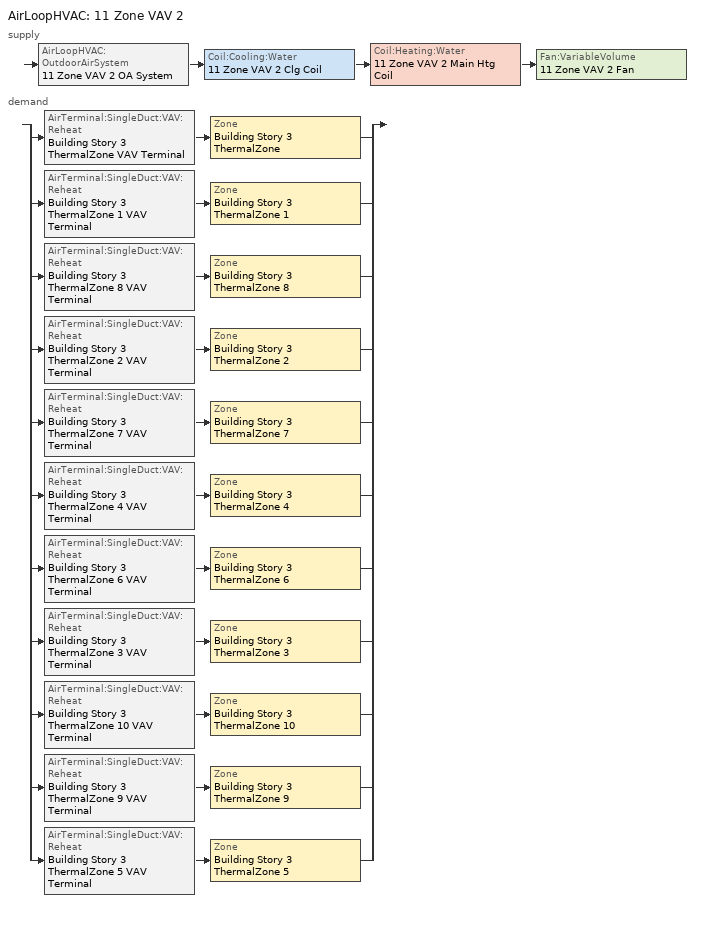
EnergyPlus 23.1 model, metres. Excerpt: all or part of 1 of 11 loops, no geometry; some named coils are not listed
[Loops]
AirLoopHVAC '11 Zone VAV 2'
 supply: AirLoopHVAC:OutdoorAirSystem '11 Zone VAV 2 OA System' > Coil:Cooling:Water '11 Zone VAV 2 Clg Coil' > Coil:Heating:Water '11 Zone VAV 2 Main Htg Coil' > Fan:VariableVolume '11 Zone VAV 2 Fan'
 demand: split
  | AirTerminal:SingleDuct:VAV:Reheat 'Building Story 3 ThermalZone VAV Terminal' > Zone 'Building Story 3 ThermalZone'
  | AirTerminal:SingleDuct:VAV:Reheat 'Building Story 3 ThermalZone 1 VAV Terminal' > Zone 'Building Story 3 ThermalZone 1'
  | AirTerminal:SingleDuct:VAV:Reheat 'Building Story 3 ThermalZone 8 VAV Terminal' > Zone 'Building Story 3 ThermalZone 8'
  | AirTerminal:SingleDuct:VAV:Reheat 'Building Story 3 ThermalZone 2 VAV Terminal' > Zone 'Building Story 3 ThermalZone 2'
  | AirTerminal:SingleDuct:VAV:Reheat 'Building Story 3 ThermalZone 7 VAV Terminal' > Zone 'Building Story 3 ThermalZone 7'
  | AirTerminal:SingleDuct:VAV:Reheat 'Building Story 3 ThermalZone 4 VAV Terminal' > Zone 'Building Story 3 ThermalZone 4'
  | AirTerminal:SingleDuct:VAV:Reheat 'Building Story 3 ThermalZone 6 VAV Terminal' > Zone 'Building Story 3 ThermalZone 6'
  | AirTerminal:SingleDuct:VAV:Reheat 'Building Story 3 ThermalZone 3 VAV Terminal' > Zone 'Building Story 3 ThermalZone 3'
  | AirTerminal:SingleDuct:VAV:Reheat 'Building Story 3 ThermalZone 10 VAV Terminal' > Zone 'Building Story 3 ThermalZone 10'
  | AirTerminal:SingleDuct:VAV:Reheat 'Building Story 3 ThermalZone 9 VAV Terminal' > Zone 'Building Story 3 ThermalZone 9'
  | AirTerminal:SingleDuct:VAV:Reheat 'Building Story 3 ThermalZone 5 VAV Terminal' > Zone 'Building Story 3 ThermalZone 5'
[ZoneControl:Thermostat] Temperature Difference Between Cutout And Setpoint {deltaC}=0
Name | Zone or ZoneList | Control Type Schedule | Control 1
Building Story 3 ThermalZone Thermostat | Building Story 3 ThermalZone | Building Story 3 ThermalZone Thermostat Schedule | Story Mid2 Blended Space Type Thermostat
Building Story 3 ThermalZone 1 Thermostat | Building Story 3 ThermalZone 1 | Building Story 3 ThermalZone 1 Thermostat Schedule | Story Mid2 Blended Space Type Thermostat 1
Building Story 3 ThermalZone 10 Thermostat | Building Story 3 ThermalZone 10 | Building Story 3 ThermalZone 10 Thermostat Schedule | Story Mid2 Blended Space Type Thermostat 2
Building Story 3 ThermalZone 2 Thermostat | Building Story 3 ThermalZone 2 | Building Story 3 ThermalZone 2 Thermostat Schedule | Story Mid2 Blended Space Type Thermostat 3
Building Story 3 ThermalZone 3 Thermostat | Building Story 3 ThermalZone 3 | Building Story 3 ThermalZone 3 Thermostat Schedule | Story Mid2 Blended Space Type Thermostat 4
Building Story 3 ThermalZone 4 Thermostat | Building Story 3 ThermalZone 4 | Building Story 3 ThermalZone 4 Thermostat Schedule | Story Mid2 Blended Space Type Thermostat 5
Building Story 3 ThermalZone 5 Thermostat | Building Story 3 ThermalZone 5 | Building Story 3 ThermalZone 5 Thermostat Schedule | Story Mid2 Blended Space Type Thermostat 6
Building Story 3 ThermalZone 6 Thermostat | Building Story 3 ThermalZone 6 | Building Story 3 ThermalZone 6 Thermostat Schedule | Story Mid2 Blended Space Type Thermostat 7
Building Story 3 ThermalZone 7 Thermostat | Building Story 3 ThermalZone 7 | Building Story 3 ThermalZone 7 Thermostat Schedule | Story Mid2 Blended Space Type Thermostat 8
Building Story 3 ThermalZone 8 Thermostat | Building Story 3 ThermalZone 8 | Building Story 3 ThermalZone 8 Thermostat Schedule | Story Mid2 Blended Space Type Thermostat 9
Building Story 3 ThermalZone 9 Thermostat | Building Story 3 ThermalZone 9 | Building Story 3 ThermalZone 9 Thermostat Schedule | Story Mid2 Blended Space Type Thermostat 10
[ThermostatSetpoint:DualSetpoint] Heating Setpoint Temperature Schedule=OfficeLarge HTGSETP_SCH_YES_OPTIMUM; Cooling Setpoint Temperature Schedule=OfficeLarge CLGSETP_SCH_NO_SETBACK
Story Mid2 Blended Space Type Thermostat; Story Mid2 Blended Space Type Thermostat 1; Story Mid2 Blended Space Type Thermostat 2; Story Mid2 Blended Space Type Thermostat 3; Story Mid2 Blended Space Type Thermostat 4; Story Mid2 Blended Space Type Thermostat 5; Story Mid2 Blended Space Type Thermostat 6; Story Mid2 Blended Space Type Thermostat 7; Story Mid2 Blended Space Type Thermostat 8; Story Mid2 Blended Space Type Thermostat 9; Story Mid2 Blended Space Type Thermostat 10
[AirTerminal:SingleDuct:VAV:Reheat] Availability Schedule=Always On Discrete; Maximum Air Flow Rate {m3/s}=Autosize; Zone Minimum Air Flow Input Method=Constant; Constant Minimum Air Flow Fraction=0.330238; Fixed Minimum Air Flow Rate {m3/s}=0; Maximum Hot Water or Steam Flow Rate {m3/s}=Autosize; Minimum Hot Water or Steam Flow Rate {m3/s}=0; Convergence Tolerance=0.001; Damper Heating Action=ReverseWithLimits; Maximum Flow per Zone Floor Area During Reheat {m3/s-m2}=Autocalculate; Maximum Flow Fraction During Reheat=0.5; Maximum Reheat Air Temperature {C}=40
Name | Reheat Coil
Building Story 3 ThermalZone VAV Terminal | Building Story 3 ThermalZone Reheat Coil
Building Story 3 ThermalZone 1 VAV Terminal | Building Story 3 ThermalZone 1 Reheat Coil
Building Story 3 ThermalZone 10 VAV Terminal | Building Story 3 ThermalZone 10 Reheat Coil
Building Story 3 ThermalZone 2 VAV Terminal | Building Story 3 ThermalZone 2 Reheat Coil
Building Story 3 ThermalZone 3 VAV Terminal | Building Story 3 ThermalZone 3 Reheat Coil
Building Story 3 ThermalZone 4 VAV Terminal | Building Story 3 ThermalZone 4 Reheat Coil
Building Story 3 ThermalZone 5 VAV Terminal | Building Story 3 ThermalZone 5 Reheat Coil
Building Story 3 ThermalZone 6 VAV Terminal | Building Story 3 ThermalZone 6 Reheat Coil
Building Story 3 ThermalZone 7 VAV Terminal | Building Story 3 ThermalZone 7 Reheat Coil
Building Story 3 ThermalZone 8 VAV Terminal | Building Story 3 ThermalZone 8 Reheat Coil
Building Story 3 ThermalZone 9 VAV Terminal | Building Story 3 ThermalZone 9 Reheat Coil
[Coil:Heating:Water]
11 Zone VAV 2 Main Htg Coil: Availability Schedule=Always On Discrete; U-Factor Times Area Value {W/K}=Autosize; Maximum Water Flow Rate {m3/s}=Autosize; Performance Input Method=UFactorTimesAreaAndDesignWaterFlowRate; Rated Capacity {W}=Autosize; Rated Inlet Water Temperature {C}=82.2222; Rated Inlet Air Temperature {C}=7.22222; Rated Outlet Water Temperature {C}=71.1111; Rated Outlet Air Temperature {C}=12.7778; Rated Ratio for Air and Water Convection=0.5
[Zone equipment]
Building Story 3 ThermalZone: Building Story 3 ThermalZone VAV Terminal
Building Story 3 ThermalZone 1: Building Story 3 ThermalZone 1 VAV Terminal
Building Story 3 ThermalZone 10: Building Story 3 ThermalZone 10 VAV Terminal
Building Story 3 ThermalZone 2: Building Story 3 ThermalZone 2 VAV Terminal
Building Story 3 ThermalZone 3: Building Story 3 ThermalZone 3 VAV Terminal
Building Story 3 ThermalZone 4: Building Story 3 ThermalZone 4 VAV Terminal
Building Story 3 ThermalZone 5: Building Story 3 ThermalZone 5 VAV Terminal
Building Story 3 ThermalZone 6: Building Story 3 ThermalZone 6 VAV Terminal
Building Story 3 ThermalZone 7: Building Story 3 ThermalZone 7 VAV Terminal
Building Story 3 ThermalZone 8: Building Story 3 ThermalZone 8 VAV Terminal
Building Story 3 ThermalZone 9: Building Story 3 ThermalZone 9 VAV Terminal
[Sizing:Zone] Zone Cooling Design Supply Air Temperature Input Method=SupplyAirTemperature; Zone Cooling Design Supply Air Temperature {C}=12.7778; Zone Cooling Design Supply Air Temperature Difference {deltaC}=11.11; Zone Heating Design Supply Air Temperature Input Method=SupplyAirTemperature; Zone Heating Design Supply Air Temperature {C}=40; Zone Heating Design Supply Air Temperature Difference {deltaC}=11.11; Zone Cooling Design Supply Air Humidity Ratio {kgWater/kgDryAir}=0.0085; Zone Heating Design Supply Air Humidity Ratio {kgWater/kgDryAir}=0.008; Cooling Design Air Flow Method=DesignDayWithLimit; Cooling Design Air Flow Rate {m3/s}=0; Cooling Minimum Air Flow per Zone Floor Area {m3/s-m2}=0.000762; Cooling Minimum Air Flow {m3/s}=0; Cooling Minimum Air Flow Fraction=0; Heating Design Air Flow Method=DesignDay; Heating Design Air Flow Rate {m3/s}=0; Heating Maximum Air Flow per Zone Floor Area {m3/s-m2}=0.002032; Heating Maximum Air Flow {m3/s}=0.141576; Heating Maximum Air Flow Fraction=0.3; Account for Dedicated Outdoor Air System=No; Zone Load Sizing Method=Sensible Load Only No Latent Load; Zone Latent Cooling Design Supply Air Humidity Ratio Input Method=HumidityRatioDifference; Zone Cooling Design Supply Air Humidity Ratio Difference {kgWater/kgDryAir}=0.005; Zone Latent Heating Design Supply Air Humidity Ratio Input Method=HumidityRatioDifference; Zone Humidification Design Supply Air Humidity Ratio Difference {kgWater/kgDryAir}=0.005
Name | Design Specification Outdoor Air Object | Design Specification Zone Air Distribution Object
Building Story 3 ThermalZone | Building Story 3 ThermalZone DSOA Space List | Building Story 3 ThermalZone Design Spec Zone Air Dist
Building Story 3 ThermalZone 1 | Building Story 3 ThermalZone 1 DSOA Space List | Building Story 3 ThermalZone 1 Design Spec Zone Air Dist
Building Story 3 ThermalZone 10 | Building Story 3 ThermalZone 10 DSOA Space List | Building Story 3 ThermalZone 10 Design Spec Zone Air Dist
Building Story 3 ThermalZone 2 | Building Story 3 ThermalZone 2 DSOA Space List | Building Story 3 ThermalZone 2 Design Spec Zone Air Dist
Building Story 3 ThermalZone 3 | Building Story 3 ThermalZone 3 DSOA Space List | Building Story 3 ThermalZone 3 Design Spec Zone Air Dist
Building Story 3 ThermalZone 4 | Building Story 3 ThermalZone 4 DSOA Space List | Building Story 3 ThermalZone 4 Design Spec Zone Air Dist
Building Story 3 ThermalZone 5 | Building Story 3 ThermalZone 5 DSOA Space List | Building Story 3 ThermalZone 5 Design Spec Zone Air Dist
Building Story 3 ThermalZone 6 | Building Story 3 ThermalZone 6 DSOA Space List | Building Story 3 ThermalZone 6 Design Spec Zone Air Dist
Building Story 3 ThermalZone 7 | Building Story 3 ThermalZone 7 DSOA Space List | Building Story 3 ThermalZone 7 Design Spec Zone Air Dist
Building Story 3 ThermalZone 8 | Building Story 3 ThermalZone 8 DSOA Space List | Building Story 3 ThermalZone 8 Design Spec Zone Air Dist
Building Story 3 ThermalZone 9 | Building Story 3 ThermalZone 9 DSOA Space List | Building Story 3 ThermalZone 9 Design Spec Zone Air Dist
[DesignSpecification:ZoneAirDistribution] Minimum Zone Ventilation Efficiency=0.6
Building Story 3 ThermalZone Design Spec Zone Air Dist; Building Story 3 ThermalZone 1 Design Spec Zone Air Dist; Building Story 3 ThermalZone 10 Design Spec Zone Air Dist; Building Story 3 ThermalZone 2 Design Spec Zone Air Dist; Building Story 3 ThermalZone 3 Design Spec Zone Air Dist; Building Story 3 ThermalZone 4 Design Spec Zone Air Dist; Building Story 3 ThermalZone 5 Design Spec Zone Air Dist; Building Story 3 ThermalZone 6 Design Spec Zone Air Dist; Building Story 3 ThermalZone 7 Design Spec Zone Air Dist; Building Story 3 ThermalZone 8 Design Spec Zone Air Dist; Building Story 3 ThermalZone 9 Design Spec Zone Air Dist
[Controller:MechanicalVentilation]
11 Zone VAV 2 Vent Controller: Availability Schedule=11 Zone VAV 2 Occ Sch; Demand Controlled Ventilation=No; System Outdoor Air Method=ZoneSum; Zone or ZoneList 1=Building Story 3 ThermalZone; Design Specification Outdoor Air Object Name 1=Blended OA 2; Design Specification Zone Air Distribution Object Name 1=Building Story 3 ThermalZone Design Spec Zone Air Dist; Zone or ZoneList 2=Building Story 3 ThermalZone 1; Design Specification Outdoor Air Object Name 2=Blended OA 2; Design Specification Zone Air Distribution Object Name 2=Building Story 3 ThermalZone 1 Design Spec Zone Air Dist; Zone or ZoneList 3=Building Story 3 ThermalZone 10; Design Specification Outdoor Air Object Name 3=Blended OA 2; Design Specification Zone Air Distribution Object Name 3=Building Story 3 ThermalZone 10 Design Spec Zone Air Dist; Zone or ZoneList 4=Building Story 3 ThermalZone 2; Design Specification Outdoor Air Object Name 4=Blended OA 2; Design Specification Zone Air Distribution Object Name 4=Building Story 3 ThermalZone 2 Design Spec Zone Air Dist; Zone or ZoneList 5=Building Story 3 ThermalZone 3; Design Specification Outdoor Air Object Name 5=Blended OA 2; Design Specification Zone Air Distribution Object Name 5=Building Story 3 ThermalZone 3 Design Spec Zone Air Dist; Zone or ZoneList 6=Building Story 3 ThermalZone 4; Design Specification Outdoor Air Object Name 6=Blended OA 2; Design Specification Zone Air Distribution Object Name 6=Building Story 3 ThermalZone 4 Design Spec Zone Air Dist; Zone or ZoneList 7=Building Story 3 ThermalZone 5; Design Specification Outdoor Air Object Name 7=Blended OA 2; Design Specification Zone Air Distribution Object Name 7=Building Story 3 ThermalZone 5 Design Spec Zone Air Dist; Zone or ZoneList 8=Building Story 3 ThermalZone 6; Design Specification Outdoor Air Object Name 8=Blended OA 2; Design Specification Zone Air Distribution Object Name 8=Building Story 3 ThermalZone 6 Design Spec Zone Air Dist; Zone or ZoneList 9=Building Story 3 ThermalZone 7; Design Specification Outdoor Air Object Name 9=Blended OA 2; Design Specification Zone Air Distribution Object Name 9=Building Story 3 ThermalZone 7 Design Spec Zone Air Dist; Zone or ZoneList 10=Building Story 3 ThermalZone 8; Design Specification Outdoor Air Object Name 10=Blended OA 2; Design Specification Zone Air Distribution Object Name 10=Building Story 3 ThermalZone 8 Design Spec Zone Air Dist; Zone or ZoneList 11=Building Story 3 ThermalZone 9; Design Specification Outdoor Air Object Name 11=Blended OA 2; Design Specification Zone Air Distribution Object Name 11=Building Story 3 ThermalZone 9 Design Spec Zone Air Dist
[DesignSpecification:OutdoorAir]
Blended OA 2: Outdoor Air Method=Sum; Outdoor Air Flow per Person {m3/s-person}=0.00360981; Outdoor Air Flow per Zone Floor Area {m3/s-m2}=0.000454684; Outdoor Air Flow per Zone {m3/s}=0; Outdoor Air Flow Air Changes per Hour {1/hr}=0
[DesignSpecification:OutdoorAir:SpaceList] Space 1 Design Specification Outdoor Air Object=Blended OA 2
Name | Space 1
Building Story 3 ThermalZone DSOA Space List | Building Story 3 Space
Building Story 3 ThermalZone 1 DSOA Space List | Building Story 3 Space 1
Building Story 3 ThermalZone 10 DSOA Space List | Building Story 3 Space 10
Building Story 3 ThermalZone 2 DSOA Space List | Building Story 3 Space 2
Building Story 3 ThermalZone 3 DSOA Space List | Building Story 3 Space 3
Building Story 3 ThermalZone 4 DSOA Space List | Building Story 3 Space 4
Building Story 3 ThermalZone 5 DSOA Space List | Building Story 3 Space 5
Building Story 3 ThermalZone 6 DSOA Space List | Building Story 3 Space 6
Building Story 3 ThermalZone 7 DSOA Space List | Building Story 3 Space 7
Building Story 3 ThermalZone 8 DSOA Space List | Building Story 3 Space 8
Building Story 3 ThermalZone 9 DSOA Space List | Building Story 3 Space 9
[AirLoopHVAC]
11 Zone VAV 2: Design Supply Air Flow Rate {m3/s}=AutoSize; Design Return Air Flow Fraction of Supply Air Flow=1
[Sizing:System]
11 Zone VAV 2: Type of Load to Size On=Sensible; Design Outdoor Air Flow Rate {m3/s}=5.76596; Central Heating Maximum System Air Flow Ratio=0.3; Preheat Design Temperature {C}=7.22222; Preheat Design Humidity Ratio {kgWater/kgDryAir}=0.008; Precool Design Temperature {C}=12.7778; Precool Design Humidity Ratio {kgWater/kgDryAir}=0.008; Central Cooling Design Supply Air Temperature {C}=12.7778; Central Heating Design Supply Air Temperature {C}=12.7778; Type of Zone Sum to Use=Coincident; 100% Outdoor Air in Cooling=No; 100% Outdoor Air in Heating=No; Central Cooling Design Supply Air Humidity Ratio {kgWater/kgDryAir}=0.0085; Central Heating Design Supply Air Humidity Ratio {kgWater/kgDryAir}=0.008; Cooling Supply Air Flow Rate Method=DesignDay; Cooling Supply Air Flow Rate {m3/s}=0; Cooling Supply Air Flow Rate Per Floor Area {m3/s-m2}=0.00996765; Cooling Fraction of Autosized Cooling Supply Air Flow Rate=1; Cooling Supply Air Flow Rate Per Unit Cooling Capacity {m3/s-W}=3.94755e-05; Heating Supply Air Flow Rate Method=DesignDay; Heating Supply Air Flow Rate {m3/s}=0; Heating Supply Air Flow Rate Per Floor Area {m3/s-m2}=0.00996765; Heating Fraction of Autosized Heating Supply Air Flow Rate=1; Heating Fraction of Autosized Cooling Supply Air Flow Rate=1; Heating Supply Air Flow Rate Per Unit Heating Capacity {m3/s-W}=3.15882e-05; System Outdoor Air Method=ZoneSum; Zone Maximum Outdoor Air Fraction=1; Cooling Design Capacity Method=CoolingDesignCapacity; Cooling Design Capacity {W}=Autosize; Cooling Design Capacity Per Floor Area {W/m2}=234.7; Fraction of Autosized Cooling Design Capacity=1; Heating Design Capacity Method=HeatingDesignCapacity; Heating Design Capacity {W}=Autosize; Heating Design Capacity Per Floor Area {W/m2}=157; Fraction of Autosized Heating Design Capacity=1; Central Cooling Capacity Control Method=OnOff; Occupant Diversity=Autosize
[Controller:WaterCoil] Control Variable=Temperature; Actuator Variable=Flow; Maximum Actuated Flow {m3/s}=Autosize; Minimum Actuated Flow {m3/s}=0
Name | Action | Controller Convergence Tolerance {deltaC}
11 Zone VAV 2 Clg Coil Controller | Reverse | Autosize
11 Zone VAV 2 Main Htg Coil Controller | Normal | 0.0001
[Controller:OutdoorAir]
11 Zone VAV 2 OA Controller: Minimum Outdoor Air Flow Rate {m3/s}=Autosize; Maximum Outdoor Air Flow Rate {m3/s}=Autosize; Economizer Control Type=DifferentialDryBulb; Economizer Control Action Type=ModulateFlow; Lockout Type=LockoutWithHeating; Minimum Limit Type=FixedMinimum; Minimum Outdoor Air Schedule=11 Zone VAV 2 Occ Sch; Mechanical Ventilation Controller=11 Zone VAV 2 Vent Controller; High Humidity Control=No; Control High Indoor Humidity Based on Outdoor Humidity Ratio=Yes; Heat Recovery Bypass Control Type=BypassWhenOAFlowGreaterThanMinimum
[HeatExchanger:AirToAir:SensibleAndLatent]
11 Zone VAV 2 ERV: Availability Schedule=Always On Discrete; Nominal Supply Air Flow Rate {m3/s}=Autosize; Sensible Effectiveness at 100% Heating Air Flow=0.5; Latent Effectiveness at 100% Heating Air Flow=0.5; Sensible Effectiveness at 75% Heating Air Flow=0.5; Latent Effectiveness at 75% Heating Air Flow=0.5; Sensible Effectiveness at 100% Cooling Air Flow=0.5; Latent Effectiveness at 100% Cooling Air Flow=0.5; Sensible Effectiveness at 75% Cooling Air Flow=0.5; Latent Effectiveness at 75% Cooling Air Flow=0.5; Nominal Electric Power {W}=4082.94; Supply Air Outlet Temperature Control=Yes; Heat Exchanger Type=Rotary; Frost Control Type=ExhaustOnly; Threshold Temperature {C}=-23.3; Initial Defrost Time Fraction=0.167; Rate of Defrost Time Fraction Increase {1/K}=1.44; Economizer Lockout=Yes
[SetpointManager:OutdoorAirPretreat]
Setpoint Manager Outdoor Air Pretreat 3: Control Variable=Temperature; Minimum Setpoint Temperature {C}=-99; Maximum Setpoint Temperature {C}=99; Minimum Setpoint Humidity Ratio {kgWater/kgDryAir}=1e-05; Maximum Setpoint Humidity Ratio {kgWater/kgDryAir}=1
[SetpointManager:MixedAir] Control Variable=Temperature
Name | Setpoint Node or NodeList
11 Zone VAV 2 Mixed Air Node OS Default SPM | 11 Zone VAV 2 Mixed Air Node
11 Zone VAV 2 Clg Coil Outlet Air Node OS Default SPM | 11 Zone VAV 2 Clg Coil Outlet Air Node
11 Zone VAV 2 Main Htg Coil Outlet Air Node OS Default SPM | 11 Zone VAV 2 Main Htg Coil Outlet Air Node
[Coil:Cooling:Water]
11 Zone VAV 2 Clg Coil: Availability Schedule=Always On Discrete; Design Water Flow Rate {m3/s}=Autosize; Design Air Flow Rate {m3/s}=Autosize; Design Inlet Water Temperature {C}=Autosize; Design Inlet Air Temperature {C}=Autosize; Design Outlet Air Temperature {C}=Autosize; Design Inlet Air Humidity Ratio {kgWater/kgDryAir}=Autosize; Design Outlet Air Humidity Ratio {kgWater/kgDryAir}=Autosize; Type of Analysis=SimpleAnalysis; Heat Exchanger Configuration=CrossFlow
[Fan:VariableVolume]
11 Zone VAV 2 Fan: Availability Schedule=11 Zone VAV 2 Occ Sch; Fan Total Efficiency=0.61425; Pressure Rise {Pa}=1389.92; Maximum Flow Rate {m3/s}=AutoSize; Fan Power Minimum Flow Rate Input Method=Fraction; Fan Power Minimum Flow Fraction=0.25; Fan Power Minimum Air Flow Rate {m3/s}=0; Motor Efficiency=0.945; Motor In Airstream Fraction=1; Fan Power Coefficient 1=0.04076; Fan Power Coefficient 2=0.0881; Fan Power Coefficient 3=-0.0729; Fan Power Coefficient 4=0.9437; Fan Power Coefficient 5=0
[SetpointManager:Warmest]
11 Zone VAV 2 SAT Warmest Reset: Control Variable=Temperature; HVAC Air Loop=11 Zone VAV 2; Minimum Setpoint Temperature {C}=12.7778; Maximum Setpoint Temperature {C}=15.5556; Strategy=MaximumTemperature; Setpoint Node or NodeList=11 Zone VAV 2 Supply Outlet Node
[EnergyManagementSystem:Actuator] Actuated Component Control Type=Schedule Value
Name | Actuated Component Unique | Actuated Component Type
Mains_Water_Temp_Act | Mains Water Temperature | Schedule:Constant
SYS11ZoneVAV1ClgSch0; SYS11ZoneVAVClgSch0 | SchoolSecondary CLGSETP_SCH_NO_SETBACK | Schedule:Year
SYS11ZoneVAV1HtgSch0 | SchoolSecondary HTGSETP_SCH_YES_OPTIMUM | Schedule:Year
SYS11ZoneVAV2ClgSch0; SYS11ZoneVAV3ClgSch0 | OfficeLarge CLGSETP_SCH_NO_SETBACK | Schedule:Year
SYS11ZoneVAV2HtgSch0; SYS11ZoneVAV3HtgSch0 | OfficeLarge HTGSETP_SCH_YES_OPTIMUM | Schedule:Year
SYS11ZoneVAVHtgSch0 | SchoolSecondary HTGSETP_SCH_PSZ_AC | Schedule:Year
[Schedule:Day:Interval]
OfficeLarge HTGSETP_SCH_YES_OPTIMUM Default; OfficeLarge HTGSETP_SCH_YES_OPTIMUM Summer Design Day: No, 24:00, 15.6
OfficeLarge HTGSETP_SCH_YES_OPTIMUM Wkdy Day: No, 04:00, 15.6, 05:00, 17.8, 06:00, 20, 22:00, 21, 24:00, 15.6
OfficeLarge HTGSETP_SCH_YES_OPTIMUM Sat Day: No, 04:00, 15.6, 05:00, 17.8, 06:00, 20, 17:00, 21, 24:00, 15.6
OfficeLarge HTGSETP_SCH_YES_OPTIMUM Winter Design Day: No, 05:00, 15.6, 06:00, 17.6, 07:00, 19.6, 22:00, 21, 24:00, 15.6
OfficeLarge CLGSETP_SCH_NO_SETBACK Default; OfficeLarge CLGSETP_SCH_NO_SETBACK Default|WntrDsn|Sat|Wkdy Day; OfficeLarge CLGSETP_SCH_NO_SETBACK Winter Design Day: No, 24:00, 24
OfficeLarge CLGSETP_SCH_NO_SETBACK Summer Design Day: No, 05:00, 26.7, 06:00, 25.7, 07:00, 25, 22:00, 24, 24:00, 26.7
11 Zone VAV 2 Occ Sch Sunday: No, 24:00, 0
11 Zone VAV 2 Occ Sch Default: No, 08:00, 0, 18:00, 1, 24:00, 0
11 Zone VAV 2 Occ Sch Summer Design Day; 11 Zone VAV 2 Occ Sch Winter Design Day: No, 24:00, 1
[Schedule:Week:Daily]
OfficeLarge HTGSETP_SCH_YES_OPTIMUM Week Rule - Jan1-Dec31: OfficeLarge HTGSETP_SCH_YES_OPTIMUM Default, OfficeLarge HTGSETP_SCH_YES_OPTIMUM Wkdy Day, OfficeLarge HTGSETP_SCH_YES_OPTIMUM Wkdy Day, OfficeLarge HTGSETP_SCH_YES_OPTIMUM Wkdy Day, OfficeLarge HTGSETP_SCH_YES_OPTIMUM Wkdy Day, OfficeLarge HTGSETP_SCH_YES_OPTIMUM Wkdy Day, OfficeLarge HTGSETP_SCH_YES_OPTIMUM Sat Day, OfficeLarge HTGSETP_SCH_YES_OPTIMUM Default, OfficeLarge HTGSETP_SCH_YES_OPTIMUM Summer Design Day, OfficeLarge HTGSETP_SCH_YES_OPTIMUM Winter Design Day, OfficeLarge HTGSETP_SCH_YES_OPTIMUM Default, OfficeLarge HTGSETP_SCH_YES_OPTIMUM Default
OfficeLarge CLGSETP_SCH_NO_SETBACK Week Rule - Jan1-Dec31: OfficeLarge CLGSETP_SCH_NO_SETBACK Default, OfficeLarge CLGSETP_SCH_NO_SETBACK Default|WntrDsn|Sat|Wkdy Day, OfficeLarge CLGSETP_SCH_NO_SETBACK Default|WntrDsn|Sat|Wkdy Day, OfficeLarge CLGSETP_SCH_NO_SETBACK Default|WntrDsn|Sat|Wkdy Day, OfficeLarge CLGSETP_SCH_NO_SETBACK Default|WntrDsn|Sat|Wkdy Day, OfficeLarge CLGSETP_SCH_NO_SETBACK Default|WntrDsn|Sat|Wkdy Day, OfficeLarge CLGSETP_SCH_NO_SETBACK Default|WntrDsn|Sat|Wkdy Day, OfficeLarge CLGSETP_SCH_NO_SETBACK Default, OfficeLarge CLGSETP_SCH_NO_SETBACK Summer Design Day, OfficeLarge CLGSETP_SCH_NO_SETBACK Winter Design Day, OfficeLarge CLGSETP_SCH_NO_SETBACK Default, OfficeLarge CLGSETP_SCH_NO_SETBACK Default
11 Zone VAV 2 Occ Sch Week Rule - Jan1-Dec31: 11 Zone VAV 2 Occ Sch Sunday, 11 Zone VAV 2 Occ Sch Default, 11 Zone VAV 2 Occ Sch Default, 11 Zone VAV 2 Occ Sch Default, 11 Zone VAV 2 Occ Sch Default, 11 Zone VAV 2 Occ Sch Default, 11 Zone VAV 2 Occ Sch Sunday, 11 Zone VAV 2 Occ Sch Default, 11 Zone VAV 2 Occ Sch Summer Design Day, 11 Zone VAV 2 Occ Sch Winter Design Day, 11 Zone VAV 2 Occ Sch Default, 11 Zone VAV 2 Occ Sch Default
[Schedule:Year]
OfficeLarge HTGSETP_SCH_YES_OPTIMUM: OfficeLarge HTGSETP_SCH_YES_OPTIMUM Week Rule - Jan1-Dec31, 1, 1, 12, 31
OfficeLarge CLGSETP_SCH_NO_SETBACK: OfficeLarge CLGSETP_SCH_NO_SETBACK Week Rule - Jan1-Dec31, 1, 1, 12, 31
11 Zone VAV 2 Occ Sch: 11 Zone VAV 2 Occ Sch Week Rule - Jan1-Dec31, 1, 1, 12, 31
[Schedule:Compact]
Building Story 3 ThermalZone Thermostat Schedule; Building Story 3 ThermalZone 1 Thermostat Schedule; Building Story 3 ThermalZone 10 Thermostat Schedule; Building Story 3 ThermalZone 2 Thermostat Schedule; Building Story 3 ThermalZone 3 Thermostat Schedule; Building Story 3 ThermalZone 4 Thermostat Schedule; Building Story 3 ThermalZone 5 Thermostat Schedule; Building Story 3 ThermalZone 6 Thermostat Schedule; Building Story 3 ThermalZone 7 Thermostat Schedule; Building Story 3 ThermalZone 8 Thermostat Schedule; Building Story 3 ThermalZone 9 Thermostat Schedule: Through: 12/31, For: AllDays, Until: 24:00, 4
[Schedule:Constant]
Always On Discrete: OnOff, 1
